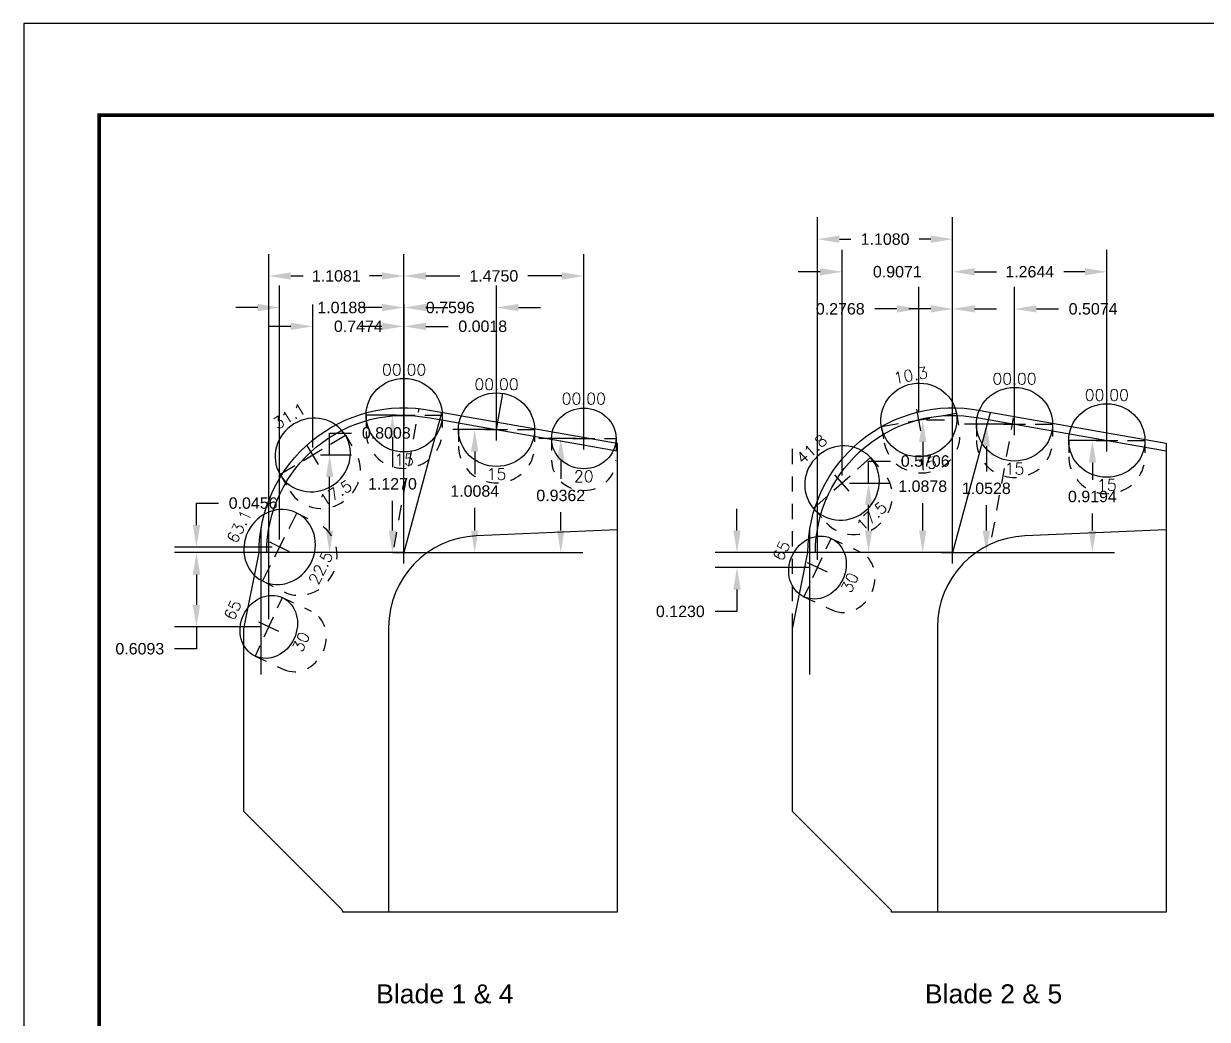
# Model space of a CAD drawing. Header units: inches. Extents: x -19.4 to 2.6, y -13.6 to 3.9.
# Drawn here: x -19.36 to -9.65, y -4.73 to 3.44 of the extents above; entities that cross this region are included whole.
import ezdxf
from ezdxf.enums import TextEntityAlignment as Align

# ---------------------------------------------------------------- set-up
doc = ezdxf.new("R2010")
doc.units = ezdxf.units.IN
doc.header["$MEASUREMENT"] = 0
doc.linetypes.add('CENTER', pattern=[2, 1.25, -0.25, 0.25, -0.25])
doc.linetypes.add('HIDDEN2', pattern=[0.1875, 0.125, -0.0625])
doc.layers.get('Defpoints').update_dxf_attribs({"color": 10})
for name, color, linetype in [('Blade 1', 40, 'Continuous'), ('Blade 5', 112, 'Continuous'), ('Cline', 5, 'CENTER'), ('Dims', 4, 'Continuous'), ('Text', 3, 'Continuous'), ('Title Block', 7, 'Continuous')]:
    doc.layers.add(name, color=color, linetype=linetype)
doc.styles.add('RomanD', font='romand.shx')
doc.styles.add('RomanS', font='romans')
doc.styles.get("Standard").update_dxf_attribs({"font": 'arial.ttf'})
doc.dimstyles.get("Standard").update_dxf_attribs({"dimtxt": 0.09375, "dimasz": 0.18, "dimexe": 0.18, "dimexo": 0.0625, "dimgap": 0.09, "dimtad": 0, "dimtih": 1, "dimtoh": 1, "dimdec": 4, "dimzin": 0, "dimdsep": 46, "dimtxsty": 'RomanS', "dimcen": 0.09, "dimadec": 3, "dimazin": 0, "dimtfac": 1, "dimtdec": 4, "dimtofl": 0, "dimtmove": 0, "dimatfit": 3, "dimfxl": 1, "dimtolj": 1, "dimtzin": 0, "dimarcsym": 0})

# ---------------------------------------------------------------- blocks, each defined once
blk = doc.blocks.new('COT_Cblock')
at = {"layer": 'Title Block', "color": 8}
blk.add_lwpolyline([(0, 0), (22, 0), (22, 17), (0, 17)], close=True, dxfattribs=at)
at = {"layer": 'Title Block', "const_width": 0.03}
blk.add_lwpolyline([(21.38, 16.25), (0.62, 16.25), (0.62, 0.75), (21.38, 0.75)], close=True, dxfattribs=at)
at = {"layer": 'Text', "width": 0.9, "flags": 8}
for tag, height, style, p in [('DRAWN', 0.11, 'RomanS', (16.9503, 1.9531)), ('TITL1', 0.125, 'RomanD', (19.587, 1.6835)), ('TITL2', 0.094, 'RomanD', (19.587, 1.5143)), ('TITL3', 0.094, 'RomanD', (19.587, 1.3739))]:
    blk.add_attdef(tag, text='', height=height, dxfattribs=dict(at, style=style)).set_placement(p, align=Align.MIDDLE_CENTER)
at = {"layer": 'Text', "style": 'RomanS', "width": 0.9, "flags": 8}
for tag, p in [('DDATE', (16.5753, 1.6405)), ('CHECK', (16.5753, 1.3748)), ('MATRL', (16.5753, 1.1174)), ('PDATE', (16.5753, 0.8516)), ('SCALE', (18.1459, 0.8555)), ('SHEET', (20.2553, 0.8555))]:
    blk.add_attdef(tag, text='', height=0.094, dxfattribs=at).set_placement(p, align=Align.MIDDLE_LEFT)
for tag, p in [('FSCM#', (18.5872, 1.1213)), ('DWG#', (20.0595, 1.1213)), ('REV#', (21.2197, 1.1213))]:
    blk.add_attdef(tag, text='', height=0.094, dxfattribs=at).set_placement(p, align=Align.TOP_CENTER)
at = {"layer": 'Title Block', "color": 1, "style": 'RomanS', "flags": 8}
for tag, p in [('FNAME', (0.37, 3.75)), ('REVDATE', (0.37, 2.25)), ('USER', (0.37, 0.75))]:
    blk.add_attdef(tag, text='', height=0.047, rotation=90, dxfattribs=at).set_placement(p, align=Align.BOTTOM_LEFT)
blk = doc.blocks.new('Cmark')
at = {"layer": 'Cline'}
for p, q in [((-0.09, 0), (0.09, 0)), ((0, -0.09), (0, 0.09))]:
    blk.add_line(p, q, dxfattribs=at)
blk = doc.blocks.new('1313@20')
for p, q in [((-0.1705, 0), (-0.2645, 0)), ((0.1707, 0), (0.2645, 0))]:
    blk.add_line(p, q)
at = {"color": 8, "linetype": 'HIDDEN2', "ltscale": 0.5}
blk.add_line((-0.2645, 0), (-0.2645, -0.1779), dxfattribs=at)
at = {"color": 8, "linetype": 'HIDDEN2', "ltscale": 0.5, "flags": 128}
blk.add_lwpolyline([(0.2645, 0), (0.2645, -0.1779)], dxfattribs=at)
blk.add_ellipse((0, 0), major_axis=(0.2645, 0), ratio=0.939693)
at = {"color": 8, "linetype": 'HIDDEN2', "ltscale": 0.5}
blk.add_ellipse((0, -0.1779), major_axis=(0.2645, 0), ratio=0.939693, start_param=3.141593, end_param=6.283185, dxfattribs=at)
blk.add_blockref('Cmark', (0, 0))
at = {"style": 'RomanS'}
blk.add_text('20', height=0.094, dxfattribs=at).set_placement((0, -0.311), align=Align.MIDDLE_CENTER)
blk.add_attdef('ANG', text='', height=0.094, dxfattribs=at).set_placement((0, 0.2511), align=Align.BOTTOM_CENTER)
blk = doc.blocks.new('1613@15')
for p, q in [((-0.1705, 0), (-0.3125, 0)), ((0.1707, 0), (0.3125, 0))]:
    blk.add_line(p, q)
at = {"color": 8, "linetype": 'HIDDEN2', "ltscale": 0.5}
blk.add_line((-0.3125, 0), (-0.3125, -0.1346), dxfattribs=at)
at = {"color": 8, "linetype": 'HIDDEN2', "ltscale": 0.5, "flags": 128}
blk.add_lwpolyline([(0.3125, 0), (0.3125, -0.1346)], dxfattribs=at)
blk.add_ellipse((0, 0), major_axis=(-0.3125, 0), ratio=0.965926, start_param=-3.141592653589793, end_param=3.141592653589793)
at = {"color": 8, "linetype": 'HIDDEN2', "ltscale": 0.5}
blk.add_ellipse((0, -0.1346), major_axis=(-0.3125, 0), ratio=0.965926, start_param=0, end_param=3.141593, dxfattribs=at)
blk.add_blockref('Cmark', (0, 0))
at = {"style": 'RomanS'}
blk.add_text('15', height=0.094, dxfattribs=at).set_placement((0, -0.3644), align=Align.MIDDLE_CENTER)
blk.add_attdef('ANG', text='', height=0.094, dxfattribs=at).set_placement((0, 0.2975), align=Align.BOTTOM_CENTER)
blk = doc.blocks.new('*D26')
at = {"layer": 'Defpoints', "color": 0, "transparency": 16777216}
for p in [(-14.7636, 1.3719), (-14.7636, 0.039), (-16.2386, -0.8972)]:
    blk.add_point(p, dxfattribs=at)
at = {"layer": 'Dims', "color": 0, "lineweight": -2, "transparency": 16777216}
for p, q in [((-16.2386, -0.8347), (-16.2386, 1.5519)), ((-14.7636, 0.1015), (-14.7636, 1.5519)), ((-16.0586, 1.3719), (-15.7811, 1.3719)), ((-14.9436, 1.3719), (-15.2211, 1.3719))]:
    blk.add_line(p, q, dxfattribs=at)
at = {"layer": 'Dims', "color": 0, "transparency": 16777216}
for points in [[(-16.0586, 1.4019), (-16.0586, 1.3419), (-16.2386, 1.3719)], [(-14.9436, 1.4019), (-14.9436, 1.3419), (-14.7636, 1.3719)]]:
    blk.add_solid(points, dxfattribs=at)
at = {"layer": 'Dims', "color": 0, "transparency": 16777216, "insert": (-15.5011, 1.3719), "char_height": 0.09375, "attachment_point": 5}
blk.add_mtext('\\A1;1.4750', dxfattribs=at)
blk = doc.blocks.new('*D27')
at = {"layer": 'Defpoints', "color": 0, "transparency": 16777216}
for p in [(-14.9521, 0.039), (-14.7636, 0.039), (-16.2386, -0.8972)]:
    blk.add_point(p, dxfattribs=at)
at = {"layer": 'Dims', "color": 0, "lineweight": -2, "transparency": 16777216}
for p, q in [((-14.8261, 0.039), (-15.1321, 0.039)), ((-14.9521, -0.141), (-14.9521, -0.2912)), ((-14.9521, -0.7172), (-14.9521, -0.567)), ((-16.1761, -0.8972), (-14.7721, -0.8972))]:
    blk.add_line(p, q, dxfattribs=at)
at = {"layer": 'Dims', "color": 0, "transparency": 16777216}
for points in [[(-14.9821, -0.141), (-14.9221, -0.141), (-14.9521, 0.039)], [(-14.9821, -0.7172), (-14.9221, -0.7172), (-14.9521, -0.8972)]]:
    blk.add_solid(points, dxfattribs=at)
at = {"layer": 'Dims', "color": 0, "transparency": 16777216, "insert": (-14.9521, -0.4291), "char_height": 0.09375, "attachment_point": 5}
blk.add_mtext('\\A1;0.9362', dxfattribs=at)
blk = doc.blocks.new('*D28')
at = {"layer": 'Defpoints', "color": 0, "transparency": 16777216}
for p in [(-15.4789, 1.1127), (-15.4789, 0.1111), (-16.2385, -0.8973)]:
    blk.add_point(p, dxfattribs=at)
at = {"layer": 'Dims', "color": 0, "lineweight": -2, "transparency": 16777216}
for p, q in [((-16.2385, -0.8348), (-16.2385, 1.2927)), ((-15.4789, 0.1736), (-15.4789, 1.2927)), ((-16.4185, 1.1127), (-16.5985, 1.1127)), ((-15.2989, 1.1127), (-15.1189, 1.1127))]:
    blk.add_line(p, q, dxfattribs=at)
at = {"layer": 'Dims', "color": 0, "transparency": 16777216}
for points in [[(-16.4185, 1.1427), (-16.4185, 1.0827), (-16.2385, 1.1127)], [(-15.2989, 1.1427), (-15.2989, 1.0827), (-15.4789, 1.1127)]]:
    blk.add_solid(points, dxfattribs=at)
at = {"layer": 'Dims', "color": 0, "transparency": 16777216, "insert": (-15.8587, 1.1127), "char_height": 0.09375, "attachment_point": 5}
blk.add_mtext('\\A1;0.7596', dxfattribs=at)
blk = doc.blocks.new('*D29')
at = {"layer": 'Defpoints', "color": 0, "transparency": 16777216}
for p in [(-15.6576, 0.1111), (-15.4789, 0.1111), (-16.2385, -0.8973)]:
    blk.add_point(p, dxfattribs=at)
at = {"layer": 'Dims', "color": 0, "lineweight": -2, "transparency": 16777216}
for p, q in [((-15.5414, 0.1111), (-15.8376, 0.1111)), ((-15.6576, -0.0689), (-15.6576, -0.2552)), ((-15.6576, -0.7173), (-15.6576, -0.531)), ((-16.176, -0.8973), (-15.4776, -0.8973))]:
    blk.add_line(p, q, dxfattribs=at)
at = {"layer": 'Dims', "color": 0, "transparency": 16777216}
for points in [[(-15.6876, -0.0689), (-15.6276, -0.0689), (-15.6576, 0.1111)], [(-15.6876, -0.7173), (-15.6276, -0.7173), (-15.6576, -0.8973)]]:
    blk.add_solid(points, dxfattribs=at)
at = {"layer": 'Dims', "color": 0, "transparency": 16777216, "insert": (-15.6576, -0.3931), "char_height": 0.09375, "attachment_point": 5}
blk.add_mtext('\\A1;1.0084', dxfattribs=at)
blk = doc.blocks.new('*D30')
at = {"layer": 'Defpoints', "color": 0, "transparency": 16777216}
for p in [(-16.3324, 0.2297), (-16.2367, 0.2297), (-16.2385, -0.8973)]:
    blk.add_point(p, dxfattribs=at)
at = {"layer": 'Dims', "color": 0, "lineweight": -2, "transparency": 16777216}
for p, q in [((-16.2992, 0.2297), (-16.5124, 0.2297)), ((-16.3324, 0.0497), (-16.3324, -0.1959)), ((-16.3324, -0.7173), (-16.3324, -0.4717)), ((-16.301, -0.8973), (-16.5124, -0.8973))]:
    blk.add_line(p, q, dxfattribs=at)
at = {"layer": 'Dims', "color": 0, "transparency": 16777216}
for points in [[(-16.3624, 0.0497), (-16.3024, 0.0497), (-16.3324, 0.2297)], [(-16.3624, -0.7173), (-16.3024, -0.7173), (-16.3324, -0.8973)]]:
    blk.add_solid(points, dxfattribs=at)
at = {"layer": 'Dims', "color": 0, "transparency": 16777216, "insert": (-16.3324, -0.3338), "char_height": 0.09375, "attachment_point": 5}
blk.add_mtext('\\A1;1.1270', dxfattribs=at)
blk = doc.blocks.new('*D31')
at = {"layer": 'Defpoints', "color": 0, "transparency": 16777216}
for p in [(-16.2367, 0.9586), (-16.2367, 0.2297), (-16.2385, -0.8973)]:
    blk.add_point(p, dxfattribs=at)
at = {"layer": 'Dims', "color": 0, "lineweight": -2, "transparency": 16777216}
for p, q in [((-16.2385, -0.8348), (-16.2385, 1.1386)), ((-16.2367, 0.2922), (-16.2367, 1.1386)), ((-16.4185, 0.9586), (-16.5985, 0.9586)), ((-16.0567, 0.9586), (-15.8767, 0.9586))]:
    blk.add_line(p, q, dxfattribs=at)
at = {"layer": 'Dims', "color": 0, "transparency": 16777216}
for points in [[(-16.4185, 0.9886), (-16.4185, 0.9286), (-16.2385, 0.9586)], [(-16.0567, 0.9886), (-16.0567, 0.9286), (-16.2367, 0.9586)]]:
    blk.add_solid(points, dxfattribs=at)
at = {"layer": 'Dims', "color": 0, "transparency": 16777216, "insert": (-15.592, 0.9586), "char_height": 0.09375, "attachment_point": 5}
blk.add_mtext('\\A1;0.0018', dxfattribs=at)
blk = doc.blocks.new('1613@17.5')
for p, q in [((-0.1705, 0), (-0.3125, 0)), ((0.1707, 0), (0.3125, 0))]:
    blk.add_line(p, q)
at = {"color": 8, "linetype": 'HIDDEN2', "ltscale": 0.5}
blk.add_line((-0.3125, 0), (-0.3125, -0.1591), dxfattribs=at)
at = {"color": 8, "linetype": 'HIDDEN2', "ltscale": 0.5, "flags": 128}
blk.add_lwpolyline([(0.3125, 0), (0.3125, -0.1591)], dxfattribs=at)
at = {"extrusion": (0, 0, -1)}
blk.add_ellipse((0, 0), major_axis=(-0.3125, 0), ratio=0.953717, start_param=-3.141592653589793, end_param=3.141592653589793, dxfattribs=at)
at = {"color": 8, "linetype": 'HIDDEN2', "ltscale": 0.5}
blk.add_ellipse((0, -0.1591), major_axis=(0.3125, 0), ratio=0.953717, start_param=3.141593, end_param=6.283185, dxfattribs=at)
blk.add_blockref('Cmark', (0, 0))
at = {"style": 'RomanS'}
blk.add_text('17.5', height=0.094, dxfattribs=at).set_placement((0, -0.3644), align=Align.MIDDLE_CENTER)
blk.add_attdef('ANG', text='', height=0.094, dxfattribs=at).set_placement((0, 0.2975), align=Align.BOTTOM_CENTER)
blk = doc.blocks.new('*D35')
at = {"layer": 'Defpoints', "color": 0, "transparency": 16777216}
for p in [(-16.986, 0.9586), (-16.986, -0.0965), (-16.2386, -0.8972)]:
    blk.add_point(p, dxfattribs=at)
at = {"layer": 'Dims', "color": 0, "lineweight": -2, "transparency": 16777216}
for p, q in [((-16.986, -0.034), (-16.986, 1.1386)), ((-16.2386, -0.8347), (-16.2386, 1.1386)), ((-17.166, 0.9586), (-17.346, 0.9586)), ((-16.0586, 0.9586), (-15.8786, 0.9586))]:
    blk.add_line(p, q, dxfattribs=at)
at = {"layer": 'Dims', "color": 0, "transparency": 16777216}
for points in [[(-17.166, 0.9886), (-17.166, 0.9286), (-16.986, 0.9586)], [(-16.0586, 0.9886), (-16.0586, 0.9286), (-16.2386, 0.9586)]]:
    blk.add_solid(points, dxfattribs=at)
at = {"layer": 'Dims', "color": 0, "transparency": 16777216, "insert": (-16.6123, 0.9586), "char_height": 0.09375, "attachment_point": 5}
blk.add_mtext('\\A1;0.7474', dxfattribs=at)
blk = doc.blocks.new('*D36')
at = {"layer": 'Defpoints', "color": 0, "transparency": 16777216}
for p in [(-16.986, -0.0965), (-16.8476, -0.0965), (-16.2385, -0.8973)]:
    blk.add_point(p, dxfattribs=at)
at = {"layer": 'Dims', "color": 0, "lineweight": -2, "transparency": 16777216}
for p, q in [((-16.8476, -0.0965), (-16.8476, 0.0835)), ((-16.8476, 0.0835), (-16.6676, 0.0835)), ((-16.9235, -0.0965), (-16.6676, -0.0965)), ((-16.8476, -0.7173), (-16.8476, -0.2765)), ((-16.301, -0.8973), (-17.0276, -0.8973))]:
    blk.add_line(p, q, dxfattribs=at)
at = {"layer": 'Dims', "color": 0, "transparency": 16777216}
for points in [[(-16.8776, -0.2765), (-16.8176, -0.2765), (-16.8476, -0.0965)], [(-16.8776, -0.7173), (-16.8176, -0.7173), (-16.8476, -0.8973)]]:
    blk.add_solid(points, dxfattribs=at)
at = {"layer": 'Dims', "color": 0, "transparency": 16777216, "insert": (-16.3829, 0.0835), "char_height": 0.09375, "attachment_point": 5}
blk.add_mtext('\\A1;0.8008', dxfattribs=at)
blk = doc.blocks.new('1613@22.5')
for p, q in [((-0.1705, 0), (-0.3125, 0)), ((0.1707, 0), (0.3125, 0))]:
    blk.add_line(p, q)
at = {"color": 8, "linetype": 'HIDDEN2', "ltscale": 0.5}
blk.add_line((-0.3125, 0), (-0.3125, -0.1779), dxfattribs=at)
at = {"color": 8, "linetype": 'HIDDEN2', "ltscale": 0.5, "flags": 128}
blk.add_lwpolyline([(0.3125, 0), (0.3125, -0.1779)], dxfattribs=at)
at = {"extrusion": (0, 0, -1)}
blk.add_ellipse((0, 0), major_axis=(-0.3125, 0), ratio=0.92388, start_param=-3.141592653589793, end_param=3.141592653589793, dxfattribs=at)
at = {"color": 8, "linetype": 'HIDDEN2', "ltscale": 0.5}
blk.add_ellipse((0, -0.199), major_axis=(0.3125, 0), ratio=0.92388, start_param=3.141593, end_param=6.283185, dxfattribs=at)
blk.add_blockref('Cmark', (0, 0))
at = {"style": 'RomanS'}
blk.add_text('22.5', height=0.094, dxfattribs=at).set_placement((0, -0.3773), align=Align.MIDDLE_CENTER)
blk.add_attdef('ANG', text='', height=0.094, dxfattribs=at).set_placement((0, 0.2975), align=Align.BOTTOM_CENTER)
blk = doc.blocks.new('*D38')
at = {"layer": 'Defpoints', "color": 0, "transparency": 16777216}
for p in [(-17.2574, 1.1127), (-17.2574, -0.8517), (-16.2386, -0.8972)]:
    blk.add_point(p, dxfattribs=at)
at = {"layer": 'Dims', "color": 0, "lineweight": -2, "transparency": 16777216}
for p, q in [((-17.2574, -0.7892), (-17.2574, 1.2927)), ((-16.2386, -0.8347), (-16.2386, 1.2927)), ((-17.4374, 1.1127), (-17.6174, 1.1127)), ((-16.0586, 1.1127), (-15.8786, 1.1127))]:
    blk.add_line(p, q, dxfattribs=at)
at = {"layer": 'Dims', "color": 0, "transparency": 16777216}
for points in [[(-17.4374, 1.1427), (-17.4374, 1.0827), (-17.2574, 1.1127)], [(-16.0586, 1.1427), (-16.0586, 1.0827), (-16.2386, 1.1127)]]:
    blk.add_solid(points, dxfattribs=at)
at = {"layer": 'Dims', "color": 0, "transparency": 16777216, "insert": (-16.748, 1.1127), "char_height": 0.09375, "attachment_point": 5}
blk.add_mtext('\\A1;1.0188', dxfattribs=at)
blk = doc.blocks.new('*D39')
at = {"layer": 'Defpoints', "color": 0, "transparency": 16777216}
for p in [(-17.9395, -0.8517), (-17.2574, -0.8517), (-16.2386, -0.8972)]:
    blk.add_point(p, dxfattribs=at)
at = {"layer": 'Dims', "color": 0, "lineweight": -2, "transparency": 16777216}
for p, q in [((-17.9395, -0.6717), (-17.9395, -0.4917)), ((-17.9395, -0.4917), (-17.7595, -0.4917)), ((-17.3199, -0.8517), (-18.1195, -0.8517)), ((-16.3011, -0.8972), (-18.1195, -0.8972)), ((-17.9395, -1.0772), (-17.9395, -1.2572))]:
    blk.add_line(p, q, dxfattribs=at)
at = {"layer": 'Dims', "color": 0, "transparency": 16777216}
for points in [[(-17.9695, -0.6717), (-17.9095, -0.6717), (-17.9395, -0.8517)], [(-17.9695, -1.0772), (-17.9095, -1.0772), (-17.9395, -0.8972)]]:
    blk.add_solid(points, dxfattribs=at)
at = {"layer": 'Dims', "color": 0, "transparency": 16777216, "insert": (-17.4749, -0.4917), "char_height": 0.09375, "attachment_point": 5}
blk.add_mtext('\\A1;0.0456', dxfattribs=at)
blk = doc.blocks.new('1313@30')
for p, q in [((-0.1705, 0), (-0.2645, 0)), ((0.1707, 0), (0.2645, 0))]:
    blk.add_line(p, q)
at = {"color": 8, "linetype": 'HIDDEN2', "ltscale": 0.5}
blk.add_line((-0.2645, 0), (-0.2645, -0.26), dxfattribs=at)
at = {"color": 8, "linetype": 'HIDDEN2', "ltscale": 0.5, "flags": 128}
blk.add_lwpolyline([(0.2645, 0), (0.2645, -0.26)], dxfattribs=at)
blk.add_ellipse((0, 0), major_axis=(0.2645, 0), ratio=0.866025)
at = {"color": 8, "linetype": 'HIDDEN2', "ltscale": 0.5}
blk.add_ellipse((0, -0.26), major_axis=(0.2645, 0), ratio=0.866025, start_param=3.141593, end_param=6.283185, dxfattribs=at)
blk.add_blockref('Cmark', (0, 0))
at = {"style": 'RomanS'}
blk.add_text('30', height=0.094, dxfattribs=at).set_placement((0, -0.2916), align=Align.MIDDLE_CENTER)
blk.add_attdef('ANG', text='', height=0.094, dxfattribs=at).set_placement((0, 0.2511), align=Align.BOTTOM_CENTER)
blk = doc.blocks.new('*D13')
at = {"layer": 'Defpoints', "color": 0, "transparency": 16777216}
for p in [(-16.2385, -0.8973), (-17.9395, -1.5066), (-17.3466, -1.5066)]:
    blk.add_point(p, dxfattribs=at)
at = {"layer": 'Dims', "color": 0, "lineweight": -2, "transparency": 16777216}
for p, q in [((-16.301, -0.8973), (-18.1195, -0.8973)), ((-17.9395, -1.0773), (-17.9395, -1.3266)), ((-17.4091, -1.5066), (-18.1195, -1.5066)), ((-17.9395, -1.5066), (-17.9395, -1.6866)), ((-17.9395, -1.6866), (-18.1195, -1.6866))]:
    blk.add_line(p, q, dxfattribs=at)
at = {"layer": 'Dims', "color": 0, "transparency": 16777216}
for points in [[(-17.9695, -1.0773), (-17.9095, -1.0773), (-17.9395, -0.8973)], [(-17.9695, -1.3266), (-17.9095, -1.3266), (-17.9395, -1.5066)]]:
    blk.add_solid(points, dxfattribs=at)
at = {"layer": 'Dims', "color": 0, "transparency": 16777216, "insert": (-18.4041, -1.6866), "char_height": 0.09375, "attachment_point": 5}
blk.add_mtext('\\A1;0.6093', dxfattribs=at)
blk = doc.blocks.new('*D43')
at = {"layer": 'Defpoints', "color": 0, "transparency": 16777216}
for p in [(-17.3466, 1.3719), (-16.2385, -0.8973), (-17.3466, -1.5066)]:
    blk.add_point(p, dxfattribs=at)
at = {"layer": 'Dims', "color": 0, "lineweight": -2, "transparency": 16777216}
for p, q in [((-17.3466, -1.4441), (-17.3466, 1.5519)), ((-16.2385, -0.8348), (-16.2385, 1.5519)), ((-17.1666, 1.3719), (-17.0637, 1.3719)), ((-16.4185, 1.3719), (-16.5214, 1.3719))]:
    blk.add_line(p, q, dxfattribs=at)
at = {"layer": 'Dims', "color": 0, "transparency": 16777216}
for points in [[(-17.1666, 1.4019), (-17.1666, 1.3419), (-17.3466, 1.3719)], [(-16.4185, 1.4019), (-16.4185, 1.3419), (-16.2385, 1.3719)]]:
    blk.add_solid(points, dxfattribs=at)
at = {"layer": 'Dims', "color": 0, "transparency": 16777216, "insert": (-16.7926, 1.3719), "char_height": 0.09375, "attachment_point": 5}
blk.add_mtext('\\A1;1.1081', dxfattribs=at)
blk = doc.blocks.new('*D46')
at = {"layer": 'Defpoints', "color": 0, "transparency": 16777216}
for p in [(-10.5925, 0.0221), (-10.4742, 0.0221), (-11.7386, -0.8972)]:
    blk.add_point(p, dxfattribs=at)
at = {"layer": 'Dims', "color": 0, "lineweight": -2, "transparency": 16777216}
for p, q in [((-10.5367, 0.0221), (-10.7725, 0.0221)), ((-10.5925, -0.1579), (-10.5925, -0.2997)), ((-10.5925, -0.7172), (-10.5925, -0.5754)), ((-11.6761, -0.8972), (-10.4125, -0.8972))]:
    blk.add_line(p, q, dxfattribs=at)
at = {"layer": 'Dims', "color": 0, "transparency": 16777216}
for points in [[(-10.6225, -0.1579), (-10.5625, -0.1579), (-10.5925, 0.0221)], [(-10.6225, -0.7172), (-10.5625, -0.7172), (-10.5925, -0.8972)]]:
    blk.add_solid(points, dxfattribs=at)
at = {"layer": 'Dims', "color": 0, "transparency": 16777216, "insert": (-10.5925, -0.4376), "char_height": 0.09375, "attachment_point": 5}
blk.add_mtext('\\A1;0.9194', dxfattribs=at)
blk = doc.blocks.new('*D47')
at = {"layer": 'Defpoints', "color": 0, "transparency": 16777216}
for p in [(-11.4621, 0.1556), (-11.2312, 0.1556), (-11.7386, -0.8972)]:
    blk.add_point(p, dxfattribs=at)
at = {"layer": 'Dims', "color": 0, "lineweight": -2, "transparency": 16777216}
for p, q in [((-11.2937, 0.1556), (-11.6421, 0.1556)), ((-11.4621, -0.0244), (-11.4621, -0.233)), ((-11.4621, -0.7172), (-11.4621, -0.5087)), ((-11.6761, -0.8972), (-11.2821, -0.8972))]:
    blk.add_line(p, q, dxfattribs=at)
at = {"layer": 'Dims', "color": 0, "transparency": 16777216}
for points in [[(-11.4921, -0.0244), (-11.4321, -0.0244), (-11.4621, 0.1556)], [(-11.4921, -0.7172), (-11.4321, -0.7172), (-11.4621, -0.8972)]]:
    blk.add_solid(points, dxfattribs=at)
at = {"layer": 'Dims', "color": 0, "transparency": 16777216, "insert": (-11.4621, -0.3708), "char_height": 0.09375, "attachment_point": 5}
blk.add_mtext('\\A1;1.0528', dxfattribs=at)
blk = doc.blocks.new('*D48')
at = {"layer": 'Defpoints', "color": 0, "transparency": 16777216}
for p in [(-10.4742, 1.4063), (-10.4742, 0.0221), (-11.7386, -0.8972)]:
    blk.add_point(p, dxfattribs=at)
at = {"layer": 'Dims', "color": 0, "lineweight": -2, "transparency": 16777216}
for p, q in [((-11.7386, -0.8347), (-11.7386, 1.5863)), ((-10.4742, 0.0846), (-10.4742, 1.5863)), ((-11.5586, 1.4063), (-11.3864, 1.4063)), ((-10.6542, 1.4063), (-10.8264, 1.4063))]:
    blk.add_line(p, q, dxfattribs=at)
at = {"layer": 'Dims', "color": 0, "transparency": 16777216}
for points in [[(-11.5586, 1.4363), (-11.5586, 1.3763), (-11.7386, 1.4063)], [(-10.6542, 1.4363), (-10.6542, 1.3763), (-10.4742, 1.4063)]]:
    blk.add_solid(points, dxfattribs=at)
at = {"layer": 'Dims', "color": 0, "transparency": 16777216, "insert": (-11.1064, 1.4063), "char_height": 0.09375, "attachment_point": 5}
blk.add_mtext('\\A1;1.2644', dxfattribs=at)
blk = doc.blocks.new('*D49')
at = {"layer": 'Defpoints', "color": 0, "transparency": 16777216}
for p in [(-11.2312, 1.1018), (-11.2312, 0.1556), (-11.7386, -0.8972)]:
    blk.add_point(p, dxfattribs=at)
at = {"layer": 'Dims', "color": 0, "lineweight": -2, "transparency": 16777216}
for p, q in [((-11.7386, -0.8347), (-11.7386, 1.2818)), ((-11.2312, 0.2181), (-11.2312, 1.2818)), ((-11.9186, 1.1018), (-12.0986, 1.1018)), ((-11.0512, 1.1018), (-10.8712, 1.1018))]:
    blk.add_line(p, q, dxfattribs=at)
at = {"layer": 'Dims', "color": 0, "transparency": 16777216}
for points in [[(-11.9186, 1.1318), (-11.9186, 1.0718), (-11.7386, 1.1018)], [(-11.0512, 1.1318), (-11.0512, 1.0718), (-11.2312, 1.1018)]]:
    blk.add_solid(points, dxfattribs=at)
at = {"layer": 'Dims', "color": 0, "transparency": 16777216, "insert": (-10.5868, 1.1018), "char_height": 0.09375, "attachment_point": 5}
blk.add_mtext('\\A1;0.5074', dxfattribs=at)
blk = doc.blocks.new('*D50')
at = {"layer": 'Defpoints', "color": 0, "transparency": 16777216}
for p in [(-12.0154, 1.1018), (-12.0154, 0.1905), (-11.7386, -0.8972)]:
    blk.add_point(p, dxfattribs=at)
at = {"layer": 'Dims', "color": 0, "lineweight": -2, "transparency": 16777216}
for p, q in [((-12.0154, 0.253), (-12.0154, 1.2818)), ((-11.7386, -0.8347), (-11.7386, 1.2818)), ((-12.1954, 1.1018), (-12.3754, 1.1018)), ((-11.5586, 1.1018), (-11.3786, 1.1018))]:
    blk.add_line(p, q, dxfattribs=at)
at = {"layer": 'Dims', "color": 0, "transparency": 16777216}
for points in [[(-12.1954, 1.1318), (-12.1954, 1.0718), (-12.0154, 1.1018)], [(-11.5586, 1.1318), (-11.5586, 1.0718), (-11.7386, 1.1018)]]:
    blk.add_solid(points, dxfattribs=at)
at = {"layer": 'Dims', "color": 0, "transparency": 16777216, "insert": (-12.6601, 1.1018), "char_height": 0.09375, "attachment_point": 5}
blk.add_mtext('\\A1;0.2768', dxfattribs=at)
blk = doc.blocks.new('*D14')
at = {"layer": 'Defpoints', "color": 0, "transparency": 16777216}
for p in [(-12.0154, 0.1905), (-11.984, 0.1905), (-11.7386, -0.8972)]:
    blk.add_point(p, dxfattribs=at)
at = {"layer": 'Dims', "color": 0, "lineweight": -2, "transparency": 16777216}
for p, q in [((-11.9529, 0.1905), (-11.804, 0.1905)), ((-11.984, 0.0105), (-11.984, -0.2155)), ((-11.984, -0.7172), (-11.984, -0.4912)), ((-11.8011, -0.8972), (-12.164, -0.8972))]:
    blk.add_line(p, q, dxfattribs=at)
at = {"layer": 'Dims', "color": 0, "transparency": 16777216}
for points in [[(-12.014, 0.0105), (-11.954, 0.0105), (-11.984, 0.1905)], [(-12.014, -0.7172), (-11.954, -0.7172), (-11.984, -0.8972)]]:
    blk.add_solid(points, dxfattribs=at)
at = {"layer": 'Dims', "color": 0, "transparency": 16777216, "insert": (-11.984, -0.3534), "char_height": 0.09375, "attachment_point": 5}
blk.add_mtext('\\A1;1.0878', dxfattribs=at)
blk = doc.blocks.new('*D15')
at = {"layer": 'Defpoints', "color": 0, "transparency": 16777216}
for p in [(-12.6458, 1.4063), (-12.6458, -0.3267), (-11.7386, -0.8972)]:
    blk.add_point(p, dxfattribs=at)
at = {"layer": 'Dims', "color": 0, "lineweight": -2, "transparency": 16777216}
for p, q in [((-12.6458, -0.2642), (-12.6458, 1.5863)), ((-11.7386, -0.8347), (-11.7386, 1.5863)), ((-12.8258, 1.4063), (-13.0058, 1.4063)), ((-11.5586, 1.4063), (-11.3786, 1.4063))]:
    blk.add_line(p, q, dxfattribs=at)
at = {"layer": 'Dims', "color": 0, "transparency": 16777216}
for points in [[(-12.8258, 1.4363), (-12.8258, 1.3763), (-12.6458, 1.4063)], [(-11.5586, 1.4363), (-11.5586, 1.3763), (-11.7386, 1.4063)]]:
    blk.add_solid(points, dxfattribs=at)
at = {"layer": 'Dims', "color": 0, "transparency": 16777216, "insert": (-12.1922, 1.4063), "char_height": 0.09375, "attachment_point": 5}
blk.add_mtext('\\A1;0.9071', dxfattribs=at)
blk = doc.blocks.new('*D51')
at = {"layer": 'Defpoints', "color": 0, "transparency": 16777216}
for p in [(-12.6458, -0.3267), (-12.4279, -0.3267), (-11.7386, -0.8972)]:
    blk.add_point(p, dxfattribs=at)
at = {"layer": 'Dims', "color": 0, "lineweight": -2, "transparency": 16777216}
for p, q in [((-12.4279, -0.3267), (-12.4279, -0.1467)), ((-12.4279, -0.1467), (-12.2479, -0.1467)), ((-12.5833, -0.3267), (-12.2479, -0.3267)), ((-12.4279, -0.7172), (-12.4279, -0.5067)), ((-11.8011, -0.8972), (-12.6079, -0.8972))]:
    blk.add_line(p, q, dxfattribs=at)
at = {"layer": 'Dims', "color": 0, "transparency": 16777216}
for points in [[(-12.4579, -0.5067), (-12.3979, -0.5067), (-12.4279, -0.3267)], [(-12.4579, -0.7172), (-12.3979, -0.7172), (-12.4279, -0.8972)]]:
    blk.add_solid(points, dxfattribs=at)
at = {"layer": 'Dims', "color": 0, "transparency": 16777216, "insert": (-11.9633, -0.1467), "char_height": 0.09375, "attachment_point": 5}
blk.add_mtext('\\A1;0.5706', dxfattribs=at)
blk = doc.blocks.new('*D18')
at = {"layer": 'Defpoints', "color": 0, "transparency": 16777216}
for p in [(-12.8466, 1.6736), (-11.7386, -0.8972), (-12.8466, -1.0202)]:
    blk.add_point(p, dxfattribs=at)
at = {"layer": 'Dims', "color": 0, "lineweight": -2, "transparency": 16777216}
for p, q in [((-12.8466, -0.9577), (-12.8466, 1.8536)), ((-11.7386, -0.8347), (-11.7386, 1.8536)), ((-12.6666, 1.6736), (-12.5726, 1.6736)), ((-11.9186, 1.6736), (-12.0126, 1.6736))]:
    blk.add_line(p, q, dxfattribs=at)
at = {"layer": 'Dims', "color": 0, "transparency": 16777216}
for points in [[(-12.6666, 1.7036), (-12.6666, 1.6436), (-12.8466, 1.6736)], [(-11.9186, 1.7036), (-11.9186, 1.6436), (-11.7386, 1.6736)]]:
    blk.add_solid(points, dxfattribs=at)
at = {"layer": 'Dims', "color": 0, "transparency": 16777216, "insert": (-12.2926, 1.6736), "char_height": 0.09375, "attachment_point": 5}
blk.add_mtext('\\A1;1.1080', dxfattribs=at)
blk = doc.blocks.new('*D73')
at = {"layer": 'Defpoints', "color": 0, "transparency": 16777216}
for p in [(-11.7386, -0.8972), (-13.5071, -1.0202), (-12.8466, -1.0202)]:
    blk.add_point(p, dxfattribs=at)
at = {"layer": 'Dims', "color": 0, "lineweight": -2, "transparency": 16777216}
for p, q in [((-13.5071, -0.7172), (-13.5071, -0.5372)), ((-11.8011, -0.8972), (-13.6871, -0.8972)), ((-12.9091, -1.0202), (-13.6871, -1.0202)), ((-13.5071, -1.2002), (-13.5071, -1.3802)), ((-13.5071, -1.3802), (-13.6871, -1.3802))]:
    blk.add_line(p, q, dxfattribs=at)
at = {"layer": 'Dims', "color": 0, "transparency": 16777216}
for points in [[(-13.5371, -0.7172), (-13.4771, -0.7172), (-13.5071, -0.8972)], [(-13.5371, -1.2002), (-13.4771, -1.2002), (-13.5071, -1.0202)]]:
    blk.add_solid(points, dxfattribs=at)
at = {"layer": 'Dims', "color": 0, "transparency": 16777216, "insert": (-13.9715, -1.3802), "char_height": 0.09375, "attachment_point": 5}
blk.add_mtext('\\A1;0.1230', dxfattribs=at)

msp = doc.modelspace()

# ---------------------------------------------------------------- linework, layer by layer
at = {"linetype": 'HIDDEN2'}
for p, q in [((-16.31915, -0.85272), (-16.11362, 0.28365)), ((-11.41592, -0.77207), (-11.23862, 0.20823))]:
    msp.add_line(p, q, dxfattribs=at)
at = {"flags": 128}
for points in [[(-16.74777, -3.8256), (-17.55112, -3.02225), (-17.55112, -1.52225), (-17.42612, -0.89725, -0.4715067), (-16.0123, 0.26858), (-14.48862, 0), (-14.48862, -3.84769), (-16.73862, -3.84769, 0.1989124)], [(-12.24777, -3.8256), (-13.05112, -3.02225), (-13.05112, -1.52225), (-12.92612, -0.89725, -0.4715067), (-11.5123, 0.26858), (-9.98862, 0), (-9.98862, -3.84769), (-12.23862, -3.84769, 0.1989124)]]:
    msp.add_lwpolyline(points, format="xyb", close=True, dxfattribs=at)
for points in [[(-14.48862, -0.70975), (-15.64633, -0.7603, 0.4014907), (-16.36362, -1.50958), (-16.36362, -3.84769)], [(-9.98862, -0.70975), (-11.14633, -0.7603, 0.4014907), (-11.86362, -1.50958), (-11.86362, -3.84769)]]:
    msp.add_lwpolyline(points, format="xyb")
msp.add_lwpolyline([(-17.3636, -0.90336), (-17.3636, -0.90336)], close=True, dxfattribs=at)
at = {"layer": 'Cline', "color": 1}
for p, q in [((-15.93127, 0.24979), (-16.23862, -0.89725)), ((-11.43127, 0.24979), (-11.73862, -0.89725)), ((-16.23862, -0.89725), (-17.42612, -0.89725)), ((-11.73862, -0.89725), (-12.92612, -0.89725))]:
    msp.add_line(p, q, dxfattribs=at)
at = {"layer": 'Cline', "color": 1, "linetype": 'HIDDEN2'}
msp.add_line((-13.05112, -1.52225), (-13.05112, 0.03397), dxfattribs=at)
at = {"layer": 'Cline', "color": 1, "linetype": 'Continuous'}
for points in [[(-17.36362, -0.89725, -0.4716495), (-16.02369, 0.20712), (-14.48862, -0.06346)], [(-12.86362, -0.89725, -0.4716495), (-11.52369, 0.20712), (-9.98862, -0.06346)]]:
    msp.add_lwpolyline(points, format="xyb", dxfattribs=at)
for points in [[(-17.40866, -1.89704), (-17.40866, -0.6944)], [(-12.90866, -1.89704), (-12.90866, -0.6944)]]:
    msp.add_lwpolyline(points, dxfattribs=at)
at = {"layer": 'Text'}
msp.add_line((-15.47889, 0.11109), (-15.42644, 0.40866), dxfattribs=at)

# ---------------------------------------------------------------- block references
at = {"color": 1}
msp.add_blockref('COT_Cblock', (-19.35648, -13.55835), dxfattribs=at)
at = {"layer": 'Blade 1'}
for name, p in [('1613@15', (-16.23669, 0.22973)), ('1613@15', (-15.47889, 0.11109)), ('1313@20', (-14.76359, 0.03899))]:
    msp.add_blockref(name, p, dxfattribs=at).add_auto_attribs({'ANG': '00.00'})
for name, p, rotation, values in [('1613@17.5', (-16.98601, -0.09652), 31.1, {'ANG': '31.1'}), ('1613@22.5', (-17.25738, -0.85165), 63.10000000000001, {'ANG': '63.1'}), ('1313@30', (-17.34661, -1.50662), 64.99999999999996, {'ANG': '65'})]:
    msp.add_blockref(name, p, dxfattribs=dict(at, rotation=rotation)).add_auto_attribs(values)
at = {"layer": 'Blade 5'}
for name, p, rotation, values in [('1613@15', (-12.01542, 0.19055), 10.3, {'ANG': '10.3'}), ('1613@17.5', (-12.64576, -0.32666), 41.79999999999999, {'ANG': '41.8'}), ('1313@30', (-12.84661, -1.02022), 64.99999999999996, {'ANG': '65'})]:
    msp.add_blockref(name, p, dxfattribs=dict(at, rotation=rotation)).add_auto_attribs(values)
for p in [(-11.23123, 0.15557), (-10.47422, 0.02213)]:
    msp.add_blockref('1613@15', p, dxfattribs=at).add_auto_attribs({'ANG': '00.00'})
at = {"layer": 'Cline'}
for p in [(-16.23862, -0.89725), (-11.73862, -0.89725)]:
    msp.add_blockref('Cmark', p, dxfattribs=at)

# ---------------------------------------------------------------- texts
at = {"layer": 'Text', "char_height": 0.156, "width": 2.9158538, "attachment_point": 1}
for s, insert in [('Blade 1 & 4', (-16.46618, -4.43916)), ('Blade 2 & 5', (-11.96618, -4.43916))]:
    msp.add_mtext(s, dxfattribs=dict(at, insert=insert))

# ---------------------------------------------------------------- dimensions: what is measured, and where the dimension line sits
at = {"layer": 'Dims'}
for base, p1, p2, picture, middle in [((-12.84661, 1.6736), (-11.73862, -0.89725), (-12.84661, -1.02022), '*D18', (-12.29261, 1.6736)), ((-12.64576, 1.40626), (-11.73862, -0.89725), (-12.64576, -0.32666), '*D15', (-12.19219, 1.40626)), ((-10.47422, 1.40626), (-11.73862, -0.89725), (-10.47422, 0.02213), '*D48', (-11.10642, 1.40626)), ((-17.34661, 1.37188), (-16.23849, -0.89731), (-17.34661, -1.50662), '*D43', (-16.79255, 1.37188)), ((-14.76359, 1.37188), (-16.23862, -0.89725), (-14.76359, 0.03899), '*D26', (-15.50111, 1.37188)), ((-17.25738, 1.11273), (-16.23862, -0.89725), (-17.25738, -0.85165), '*D38', (-16.748, 1.11273)), ((-15.47889, 1.11273), (-16.23849, -0.89731), (-15.47889, 0.11109), '*D28', (-15.85869, 1.11273)), ((-12.01542, 1.10184), (-11.73862, -0.89725), (-12.01542, 0.19055), '*D50', (-12.66011, 1.10184)), ((-11.23123, 1.10184), (-11.73862, -0.89725), (-11.23123, 0.15557), '*D49', (-10.58682, 1.10184)), ((-16.98601, 0.9586), (-16.23862, -0.89725), (-16.98601, -0.09652), '*D35', (-16.61231, 0.9586)), ((-16.23669, 0.95862), (-16.23849, -0.89731), (-16.23669, 0.22973), '*D31', (-15.59199, 0.95862))]:
    dim = msp.add_linear_dim(base=base, p1=p1, p2=p2, dimstyle='Standard', override={"dimtxsty": 'Standard'}, dxfattribs=at)
    dim.commit()
    dim.dimension.update_dxf_attribs({"geometry": picture, "text_midpoint": middle})
dim = msp.add_linear_dim(base=(-16.33237, 0.22973), p1=(-16.23849, -0.89731), p2=(-16.23669, 0.22973), angle=90, dimstyle='Standard', override={"dimtxsty": 'Standard'}, dxfattribs=at)
dim.commit()
dim.dimension.update_dxf_attribs({"geometry": '*D30', "text_midpoint": (-16.33237, -0.33379), "dimtype": 160})
for base, p1, p2, picture, middle in [((-16.84761, -0.09652), (-16.23849, -0.89731), (-16.98601, -0.09652), '*D36', (-16.38292, 0.08348)), ((-15.65761, 0.11109), (-16.23849, -0.89731), (-15.47889, 0.11109), '*D29', (-15.65761, -0.39311)), ((-11.98401, 0.19055), (-11.73862, -0.89725), (-12.01542, 0.19055), '*D14', (-11.98401, -0.35335)), ((-11.46211, 0.15557), (-11.73862, -0.89725), (-11.23123, 0.15557), '*D47', (-11.46211, -0.37084)), ((-14.95206, 0.03899), (-16.23862, -0.89725), (-14.76359, 0.03899), '*D27', (-14.95206, -0.42913)), ((-10.59255, 0.02213), (-11.73862, -0.89725), (-10.47422, 0.02213), '*D46', (-10.59255, -0.43756)), ((-12.42786, -0.32666), (-11.73862, -0.89725), (-12.64576, -0.32666), '*D51', (-11.9633, -0.14666)), ((-17.93947, -0.85165), (-16.23862, -0.89725), (-17.25738, -0.85165), '*D39', (-17.4749, -0.49165)), ((-13.50707, -1.02022), (-11.73862, -0.89725), (-12.84661, -1.02022), '*D73', (-13.97151, -1.38022)), ((-17.93947, -1.50662), (-16.23849, -0.89731), (-17.34661, -1.50662), '*D13', (-18.40406, -1.68662))]:
    dim = msp.add_linear_dim(base=base, p1=p1, p2=p2, angle=90, dimstyle='Standard', override={"dimtxsty": 'Standard'}, dxfattribs=at)
    dim.commit()
    dim.dimension.update_dxf_attribs({"geometry": picture, "text_midpoint": middle})

doc.saveas('drawing.dxf')
